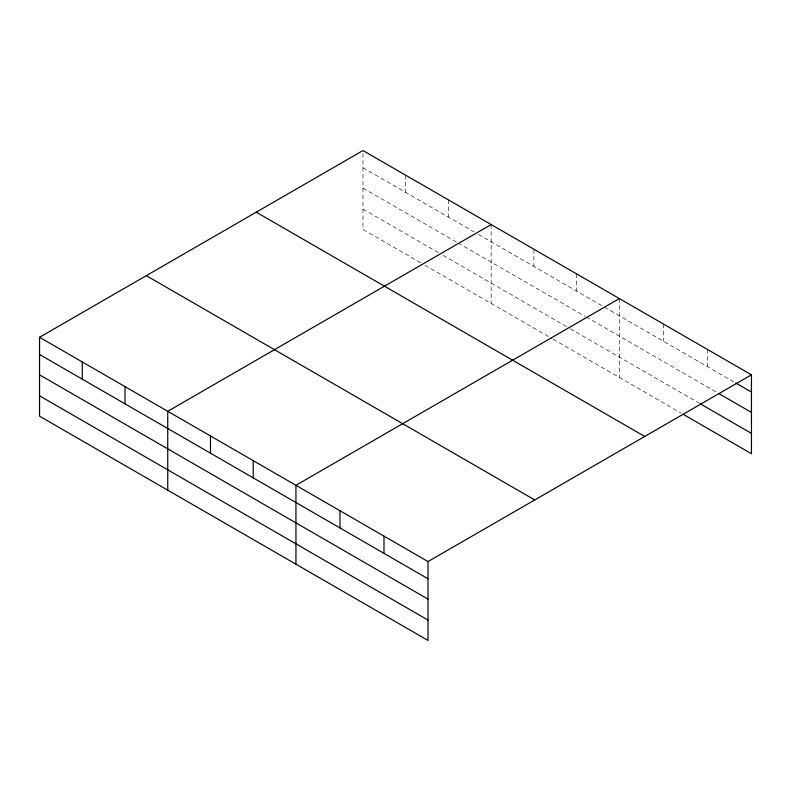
<?xml version="1.0" encoding="UTF-8"?>
<svg xmlns="http://www.w3.org/2000/svg" width="791" height="791" viewBox="0 0 791 791"><rect width="100%" height="100%" fill="white"/><g stroke="black" fill="none" stroke-linecap="round" stroke-linejoin="round"><path stroke-width="0.59" stroke-dasharray="3.96 2.97" d="M362.98 167.771L474.076 231.911M478.357 234.383L603.345 306.542M604.413 307.155L734.681 382.369M362.98 188.12L456.99 242.392M458.058 243.015L585.182 316.41M586.25 317.023L716.854 392.425M362.98 209.081L438.827 252.873M443.098 255.345L569.164 328.127M570.232 328.74L699.036 403.103M420.664 262.741L362.98 229.439L362.98 150.557M424.935 265.212L552.069 338.607M553.136 339.22L681.219 413.169M707.421 349.414L707.421 366.629M663.392 323.994L663.392 341.218M619.373 298.583L619.373 377.465M576.639 273.904L576.639 291.128M533.905 249.234L533.905 266.448M491.171 224.565L491.171 303.447M448.438 199.896L448.438 217.11M405.714 175.226L405.714 192.44"/><path stroke-width="1.19" d="M39.55 337.282L428.02 561.561L428.02 640.443L39.55 416.165L39.55 337.282L362.98 150.557L751.45 374.835L751.45 453.718L683.315 414.375M491.171 224.565L167.741 411.3L167.741 490.173M619.373 298.583L295.943 485.308L295.943 564.191M428.02 561.561L751.45 374.835M735.729 382.973L751.45 392.049M718.95 393.641L751.45 412.398M700.084 403.717L751.45 433.369M256.244 212.176L644.714 436.454M146.286 275.663L534.756 499.942M39.55 354.497L428.02 578.785M39.55 374.845L428.02 599.133M39.55 395.816L428.02 620.095M383.991 536.15L383.991 553.364M339.972 510.729L339.972 527.943M253.209 460.639L253.209 477.853M210.475 435.97L210.475 453.184M125.018 386.621L125.018 403.835M82.284 361.952L82.284 379.166"/></g></svg>
